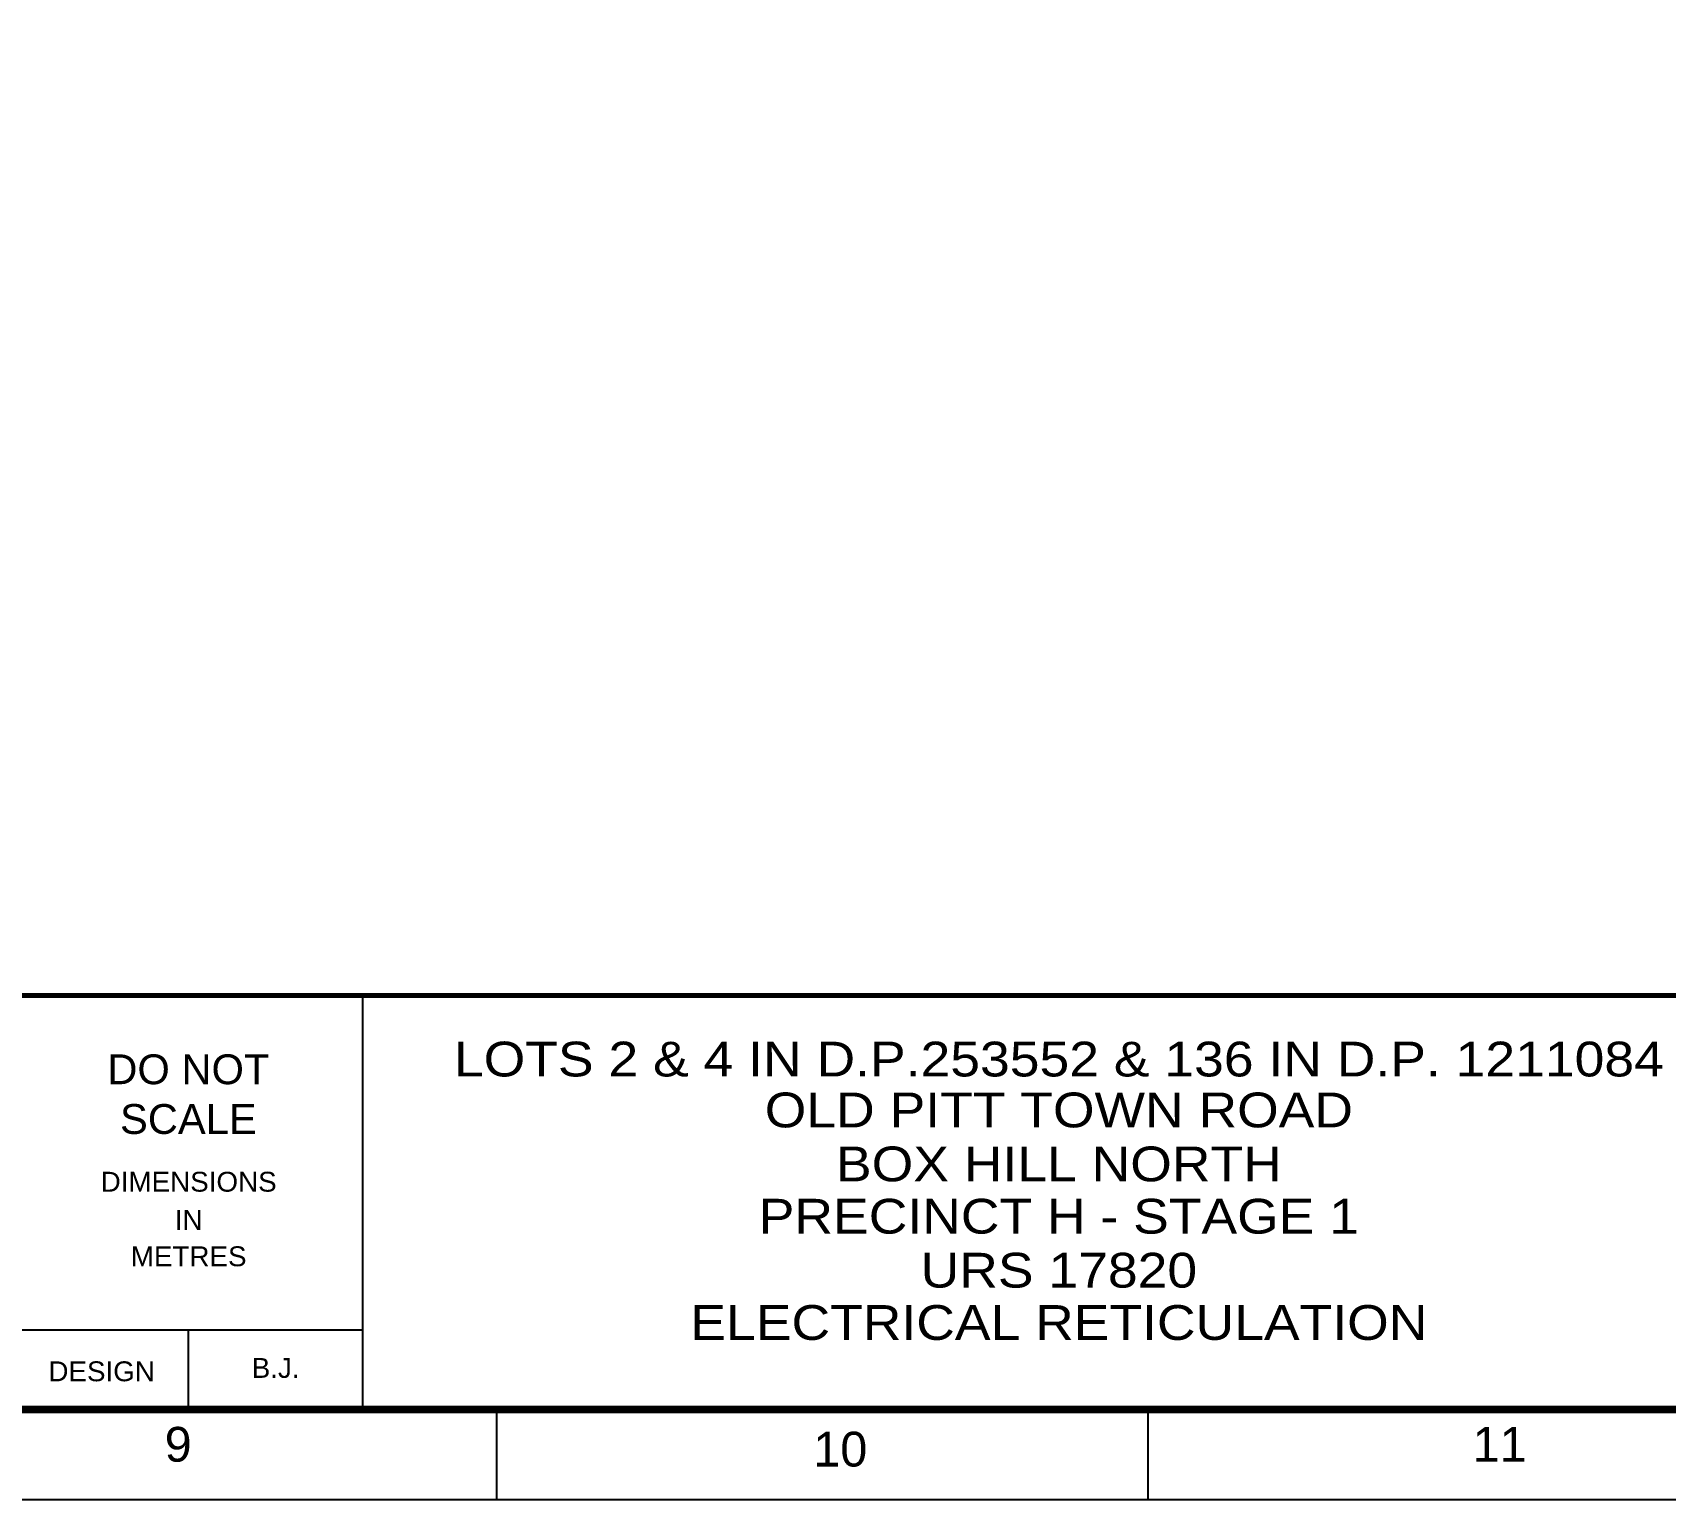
# Paper-space layout 'Retic (4)' of a CAD drawing. Header units: metres. Extents: x -30 to 775, y -5 to 571.
# Drawn here: x 522.3 to 686.5, y -5.5 to 142.1 of the extents above; entities that cross this region are included whole.
import ezdxf
from ezdxf.enums import TextEntityAlignment as Align

# ---------------------------------------------------------------- set-up
doc = ezdxf.new("R2010")
doc.units = ezdxf.units.M
doc.header["$LTSCALE"] = 0.7
doc.layers.add('Notes', color=7, linetype='Continuous')
doc.layers.add('SupportsUG_SP_EXT', color=7, linetype='Continuous')
doc.layers.get('SupportsUG_SP_EXT').off()
doc.styles.add('ARIAL', font='arial.ttf', dxfattribs={"height": 2})
doc.styles.add('iecISOCP', font='isocp.shx')
doc.styles.get("Standard").update_dxf_attribs({"font": 'arial.ttf'})

# ---------------------------------------------------------------- blocks, each defined once
blk = doc.blocks.new('A1_FRAME_TITLE')
at = {"layer": 'Notes', "color": 7}
for p, q in [((564.57, 5.97), (564.57, 47.62)), ((529.57, 13.97), (564.57, 13.97)), ((547.07, 5.97), (547.07, 13.97))]:
    blk.add_line(p, q, dxfattribs=at)
at = {"layer": 'Notes', "linetype": 'Continuous'}
for p, q in [((578.03, 6.01), (578.03, -3.07)), ((643.54, 6.01), (643.54, -3.07))]:
    blk.add_line(p, q, dxfattribs=at)
at = {"layer": 'Notes', "color": 7, "linetype": 'Continuous'}
blk.add_lwpolyline([(-20.59, -3.07), (783.6, -3.07), (783.6, 573.26), (-20.59, 573.26)], close=True, dxfattribs=at)
at = {"layer": 'Notes', "color": 7, "linetype": 'Continuous', "const_width": 0.8}
blk.add_lwpolyline([(-11.55, 5.97), (774.56, 5.97), (774.56, 564.21), (-11.55, 564.21)], close=True, dxfattribs=at)
at = {"layer": 'Notes', "color": 7, "linetype": 'Continuous', "const_width": 0.5, "flags": 128}
blk.add_lwpolyline([(-11.55, 47.62), (774.56, 47.62)], dxfattribs=at)
at = {"layer": 'Notes', "color": 7, "style": 'ARIAL'}
for s, p in [('DIMENSIONS', (547.07, 27.88)), ('IN', (547.07, 24.04)), ('METRES', (547.07, 20.38)), ('DESIGN', (538.32, 8.81))]:
    blk.add_text(s, height=2, dxfattribs=at).set_placement(p, align=Align.CENTER)
for s, p in [('9', (544.66, 0.72)), ('10', (609.88, 0.23)), ('11', (676.18, 0.72))]:
    blk.add_text(s, height=3.5, dxfattribs=at).set_placement(p)
at = {"layer": 'Notes', "color": 7, "insert": (547.04, 37.67), "char_height": 3, "width": 29.1, "attachment_point": 5, "style": 'ARIAL'}
blk.add_mtext('DO NOT SCALE', dxfattribs=at)
at = {"layer": 'Notes', "color": 7}
blk.add_attdef('EPD_REF_NO', text='', height=5, dxfattribs=at).set_placement((739.57, 52.77), align=Align.CENTER)
at = {"layer": 'Notes', "color": 3, "style": 'iecISOCP', "flags": 8}
blk.add_attdef('VERSION_NO', text='', height=2.5, rotation=90, dxfattribs=at).set_placement((252.27, 44.54), align=Align.MIDDLE_CENTER)
at = {"layer": 'Notes', "color": 7, "style": 'ARIAL'}
for tag, p in [('CAP_NO', (463.39, 43.46)), ('IE_NUM', (463.26, 37.81)), ('REF_No_1', (285.45, 32.31)), ('REF_1', (307.01, 32.31)), ('GEN_WO', (391.91, 31.76)), ('HV_SWITCH', (463.67, 32.16)), ('REF_No_2', (285.45, 26.31)), ('REF_2', (307.01, 26.31)), ('OH_WO', (391.91, 25.81)), ('UBD_REF', (463.26, 25.83)), ('REF_No_3', (285.45, 20.31)), ('REF_3', (307.01, 20.31)), ('UG_WO', (391.91, 20.05)), ('GIS_MAP_No', (463.26, 20.04)), ('REF_No_4', (285.45, 14.31)), ('REF_4', (307.01, 14.31)), ('SUB_WO', (391.91, 13.81)), ('HV_OP_DIAG', (463.53, 14.2)), ('LGA', (463.15, 7.78))]:
    blk.add_attdef(tag, p, '', height=2, dxfattribs=at)
at = {"layer": 'Notes', "color": 7, "style": 'ARIAL', "width": 1.1}
for tag, p in [('T1', (634.58, 39.47)), ('T2', (634.58, 34.35)), ('T3', (634.58, 28.92)), ('T4', (634.58, 23.66)), ('T5', (634.58, 18.23)), ('T6', (634.58, 12.97))]:
    blk.add_attdef(tag, text='', height=3.5, dxfattribs=at).set_placement(p, align=Align.CENTER)
at = {"layer": 'Notes', "color": 7, "style": 'ARIAL'}
for tag, height, p in [('scale', 2, (517.96, 33.27)), ('DRAWN', 2, (517.96, 24.93)), ('REV', 5, (770.26, 17.1)), ('CHD', 2, (517.96, 8.93)), ('DESIGN', 2, (555.82, 9.15))]:
    blk.add_attdef(tag, text='', height=height, dxfattribs=at).set_placement(p, align=Align.CENTER)
blk.add_attdef('NUM', text='', height=7, dxfattribs=at).set_placement((742.57, 20.12), align=Align.MIDDLE_CENTER)
for tag, p in [('NS', (742.33, 8.12)), ('SHTS', (754.14, 8.12))]:
    blk.add_attdef(tag, text='', height=2, dxfattribs=at).set_placement(p, align=Align.MIDDLE)
at = {"layer": 'Notes', "style": 'iecISOCP'}
blk.add_attdef('ExportID', (-11.53, 2.35), '', height=2.5, dxfattribs=at)
at = {"layer": 'Notes', "style": 'iecISOCP', "flags": 1}
for tag, p in [('ProjectType', (-6.43, -26.84)), ('ProjectNumber', (2.95, -26.86)), ('DrawingNumber', (14.91, -26.85)), ('ProjectDescription', (26.96, -26.87)), ('ExportDate', (39.68, -26.83)), ('ExportUserName', (48.55, -26.84)), ('DesignerCompanyName', (60.88, -26.84)), ('ExportAreaOfInterest', (76.49, -26.86)), ('GIS_SUCCESS', (91.39, -26.82)), ('CAD_SUCCESS', (101.18, -26.83)), ('DEPOTCODE', (111.5, -26.92)), ('ExportCategories', (119.48, -26.84)), ('Comments', (133.78, -26.93)), ('EPD_-_VERSION_1.5', (141.2, -26.93))]:
    blk.add_attdef(tag, p, '', height=1, dxfattribs=at)

psp = doc.layouts.new('Retic (4)')

# ---------------------------------------------------------------- block references
at = {"layer": 'SupportsUG_SP_EXT'}
ref = psp.add_blockref('A1_FRAME_TITLE', (-9.08, -2.39), dxfattribs=at)
ref.add_attrib('T1', 'LOTS 2 & 4 IN D.P.253552 & 136 IN D.P. 1211084', dxfattribs={"layer": 'Notes', "color": 7, "height": 3.5, "style": 'ARIAL', "width": 1.1}).set_placement((625.5, 37.08), align=Align.CENTER)
ref.add_attrib('T2', 'OLD PITT TOWN ROAD', dxfattribs={"layer": 'Notes', "color": 7, "height": 3.5, "style": 'ARIAL', "width": 1.1}).set_placement((625.5, 31.96), align=Align.CENTER)
ref.add_attrib('T3', 'BOX HILL NORTH', dxfattribs={"layer": 'Notes', "color": 7, "height": 3.5, "style": 'ARIAL', "width": 1.1}).set_placement((625.5, 26.53), align=Align.CENTER)
ref.add_attrib('T4', 'PRECINCT H - STAGE 1', dxfattribs={"layer": 'Notes', "color": 7, "height": 3.5, "style": 'ARIAL', "width": 1.1}).set_placement((625.5, 21.27), align=Align.CENTER)
ref.add_attrib('T5', 'URS 17820', dxfattribs={"layer": 'Notes', "color": 7, "height": 3.5, "style": 'ARIAL', "width": 1.1}).set_placement((625.5, 15.84), align=Align.CENTER)
ref.add_attrib('T6', 'ELECTRICAL RETICULATION', dxfattribs={"layer": 'Notes', "color": 7, "height": 3.5, "style": 'ARIAL', "width": 1.1}).set_placement((625.5, 10.58), align=Align.CENTER)
ref.add_attrib('DESIGN', 'B.J.', dxfattribs={"layer": 'Notes', "color": 7, "height": 2, "style": 'ARIAL'}).set_placement((546.74, 6.76), align=Align.CENTER)

doc.saveas('drawing.dxf')
